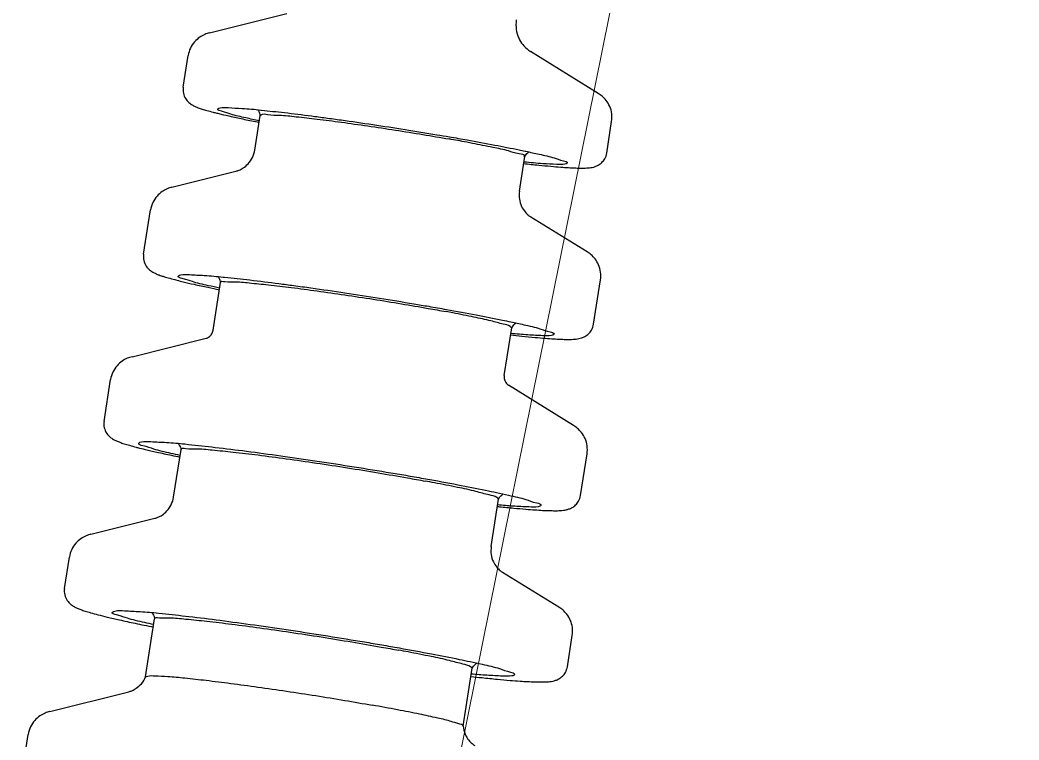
# Model space of a CAD drawing. Header units: millimetres. Extents: x 104833 to 218395, y -330386 to -125668.
# Drawn here: x 107423.7 to 107628.5, y -126848.5 to -126700.8 of the extents above; entities that cross this region are included whole.
import ezdxf

# ---------------------------------------------------------------- set-up
doc = ezdxf.new("R2010")
doc.units = ezdxf.units.MM
doc.header["$LTSCALE"] = 13
doc.linetypes.add('CENTER', pattern=[50.8, 31.75, -6.35, 6.35, -6.35])
doc.layers.get('0').update_dxf_attribs({"color": 1, "linetype": 'CENTER'})
doc.layers.add('02___PRT_ALL_AXES', color=7, linetype='Continuous')
doc.layers.add('标注、文本', color=3, linetype='Continuous', lineweight=25)
doc.layers.add('铁心', color=3, linetype='Continuous', lineweight=0)

# ---------------------------------------------------------------- blocks, each defined once
blk = doc.blocks.new('erfwefwef')
at = {"color": 7, "linetype": 'Continuous'}
for p, q in [((92468.96, -140001.01), (92468.85, -140001.02)), ((92469.51, -140001.11), (92469.46, -140001.21)), ((92469.19, -140003.24), (92469.25, -140003.23)), ((92414.47, -140006.58), (92414.29, -140006.61)), ((92474.89, -140035.61), (92474.6, -140035.62)), ((92480.94, -140070.19), (92480.23, -140070.23)), ((92484.52, -140105.1), (92483.81, -140105.14))]:
    blk.add_line(p, q, dxfattribs=at)
for centre, radius, start, end in [((92501.97, -140610.85), 610.62, 96.7578, 97.10362), ((92411.57, -140009.18), 3.27, 46.0822, 49.2052), ((92509.8, -140689.15), 654.34, 96.78134, 97.10405), ((92483.05, -140447.39), 410.68, 97.0586, 97.5721), ((92517.63, -140767.46), 698.08, 96.80191, 97.1044), ((92492.82, -140541.19), 470.02, 97.0663, 97.515), ((92521.2, -140802.37), 698.08, 96.80191, 97.1044), ((92496.4, -140576.1), 470.02, 97.0663, 97.515)]:
    blk.add_arc(centre, radius, start, end, dxfattribs=at)
for points, start_tangent, end_tangent in [([(92455.63, -140001.91), (92452.44, -140002.18), (92445.93, -140002.78), (92439.28, -140003.45), (92432.72, -140004.18), (92430.12, -140004.48)], (-0.996647, -0.081824), (-0.993046, -0.117728)), ([(92468.96, -140002.17), (92468.86, -140001.99), (92467.57, -140001.86), (92465.14, -140001.86), (92461.69, -140001.99), (92457.38, -140002.25), (92452.38, -140002.63), (92446.92, -140003.11), (92441.23, -140003.67), (92435.57, -140004.28), (92430.17, -140004.92)], (-0.321181, 0.947018), (-0.992317, -0.123719)), ([(92468.85, -140001.02), (92464.15, -140001.28), (92458.58, -140001.68), (92455.63, -140001.91)], (-0.998504, -0.054671), (-0.996647, -0.081824)), ([(92477.77, -140001.23), (92477.34, -140001.01), (92475.67, -140000.87), (92472.85, -140000.87), (92468.96, -140001.01)], (-0.678693, 0.734422), (-0.998498, -0.054784)), ([(92469.46, -140001.21), (92469.07, -140002.15)], (-0.469602, -0.882878), (-0.229485, -0.973312)), ([(92469.25, -140003.23), (92471.96, -140002.78), (92475.07, -140002.18), (92477.03, -140001.68), (92477.8, -140001.28), (92477.77, -140001.23)], (0.987726, 0.156199), (-0.678693, 0.734422)), ([(92469.61, -140000.96), (92469.51, -140001.11)], (-0.56636, -0.824158), (-0.490653, -0.871355)), ([(92426.46, -140004.92), (92420.73, -140005.67), (92415.71, -140006.39), (92414.47, -140006.58)], (-0.992317, -0.123719), (-0.987871, -0.155275)), ([(92414.59, -140007.68), (92414.57, -140007.59), (92415.64, -140007.21), (92417.86, -140006.73), (92421.12, -140006.18), (92425.29, -140005.56), (92426.52, -140005.39)], (-0.321181, 0.947018), (0.990971, 0.134076)), ([(92426.52, -140005.39), (92430.17, -140004.92)], (0.990971, 0.134076), (0.992317, 0.123719)), ([(92414.29, -140006.61), (92411.58, -140007.06), (92408.48, -140007.66), (92406.51, -140008.17), (92405.74, -140008.56), (92405.75, -140008.58)], (-0.987726, -0.156199), (0.462958, -0.88638)), ([(92414.47, -140007.74), (92413.89, -140006.88), (92413.83, -140006.83)], (-0.422004, 0.906594), (-0.719805, 0.694177)), ([(92405.75, -140008.58), (92406.2, -140008.84), (92407.87, -140008.97), (92410.7, -140008.97), (92414.58, -140008.84)], (0.462958, -0.88638), (0.998498, 0.054781)), ([(92460.35, -140036.58), (92456.82, -140036.88), (92449.82, -140037.53), (92442.67, -140038.25), (92435.61, -140039.03), (92432.53, -140039.39)], (-0.996657, -0.081694), (-0.992998, -0.118128)), ([(92475.34, -140036.73), (92475.35, -140036.7), (92474.5, -140036.51), (92472.54, -140036.44), (92469.52, -140036.51), (92465.58, -140036.7), (92460.86, -140037.01), (92455.55, -140037.43), (92449.84, -140037.95), (92443.96, -140038.53), (92438.14, -140039.17), (92432.59, -140039.83)], (0.440916, 0.897548), (-0.992317, -0.123719)), ([(92474.6, -140035.62), (92469.42, -140035.91), (92463.43, -140036.34), (92460.35, -140036.58)], (-0.998498, -0.054784), (-0.996657, -0.081694)), ([(92484.07, -140035.86), (92483.61, -140035.62), (92481.81, -140035.47), (92478.78, -140035.47), (92474.89, -140035.61)], (-0.678693, 0.734422), (-0.9985, -0.054754)), ([(92475.97, -140035.56), (92475.77, -140035.83), (92475.38, -140036.78)], (-0.625788, -0.779993), (-0.229485, -0.973312)), ([(92475.5, -140037.92), (92477.83, -140037.53), (92481.16, -140036.88), (92483.28, -140036.34), (92484.11, -140035.91), (92484.07, -140035.86)], (0.987237, 0.159258), (-0.678693, 0.734422)), ([(92415.36, -140042.93), (92415.65, -140042.65), (92417.1, -140042.23), (92419.63, -140041.71), (92423.15, -140041.13), (92427.53, -140040.49), (92428.94, -140040.3)], (0.440916, 0.897548), (0.991169, 0.132605)), ([(92428.88, -140039.83), (92422.71, -140040.63), (92417.31, -140041.41), (92415.56, -140041.68)], (-0.992317, -0.123719), (-0.987545, -0.157336)), ([(92415.56, -140041.68), (92412.87, -140042.13), (92409.53, -140042.78), (92407.41, -140043.32), (92406.59, -140043.75), (92406.59, -140043.76)], (-0.987545, -0.157336), (0.462958, -0.88638)), ([(92414.73, -140042.07), (92414.5, -140041.86)], (-0.707797, 0.706416), (-0.772325, 0.635228)), ([(92415.32, -140042.93), (92414.73, -140042.07)], (-0.422004, 0.906594), (-0.707797, 0.706416)), ([(92406.59, -140043.76), (92407.08, -140044.04), (92408.88, -140044.19), (92411.92, -140044.19), (92415.43, -140044.08)], (0.462958, -0.88638), (0.998551, 0.053805)), ([(92480.23, -140070.23), (92474.69, -140070.55), (92468.28, -140071), (92461.2, -140071.58), (92453.71, -140072.27), (92446.05, -140073.05), (92438.49, -140073.88), (92434.95, -140074.29)], (-0.998498, -0.054784), (-0.992957, -0.118479)), ([(92481.64, -140071.36), (92481.65, -140071.32), (92480.73, -140071.11), (92478.58, -140071.04), (92475.3, -140071.11), (92471, -140071.32), (92465.85, -140071.66), (92460.05, -140072.12), (92453.83, -140072.68), (92447.41, -140073.32), (92441.06, -140074.02), (92435, -140074.74)], (0.440916, 0.897548), (-0.992317, -0.123719)), ([(92490.38, -140070.49), (92489.88, -140070.23), (92487.96, -140070.07), (92484.7, -140070.07), (92480.94, -140070.19)], (-0.678693, 0.734422), (-0.998552, -0.053802)), ([(92482.31, -140070.15), (92482.08, -140070.46), (92481.68, -140071.41)], (-0.63668, -0.771128), (-0.229485, -0.973312)), ([(92481.81, -140072.59), (92483.69, -140072.27), (92487.26, -140071.58), (92489.53, -140071), (92490.41, -140070.55), (92490.38, -140070.49)], (0.986703, 0.162533), (-0.678693, 0.734422)), ([(92416.21, -140078.12), (92416.53, -140077.81), (92418.11, -140077.35), (92420.87, -140076.79), (92424.71, -140076.15), (92429.48, -140075.46), (92431.35, -140075.21)], (0.440916, 0.897548), (0.991318, 0.131484)), ([(92431.29, -140074.74), (92424.69, -140075.6), (92418.91, -140076.43), (92416.64, -140076.78)], (-0.992317, -0.123719), (-0.987235, -0.159268)), ([(92416.64, -140076.78), (92414.15, -140077.2), (92410.58, -140077.89), (92408.32, -140078.48), (92407.43, -140078.93), (92407.44, -140078.95)], (-0.987235, -0.159268), (0.462958, -0.88638)), ([(92416.17, -140078.12), (92415.57, -140077.25), (92415.29, -140077.01)], (-0.422004, 0.906594), (-0.782341, 0.62285)), ([(92407.44, -140078.95), (92407.96, -140079.24), (92409.89, -140079.4), (92413.14, -140079.4), (92416.28, -140079.32)], (0.462958, -0.88638), (0.998736, 0.050267)), ([(92483.81, -140105.14), (92478.27, -140105.45), (92471.85, -140105.91), (92464.78, -140106.49), (92457.28, -140107.18), (92449.63, -140107.96), (92442.07, -140108.79), (92438.52, -140109.2)], (-0.998498, -0.054784), (-0.992957, -0.118479)), ([(92485.21, -140106.27), (92485.23, -140106.23), (92484.3, -140106.02), (92482.16, -140105.95), (92478.87, -140106.02), (92474.57, -140106.23), (92469.43, -140106.57), (92463.63, -140107.03), (92457.4, -140107.59), (92450.99, -140108.23), (92444.63, -140108.93), (92438.58, -140109.65)], (0.440916, 0.897548), (-0.992317, -0.123719)), ([(92493.95, -140105.4), (92493.46, -140105.14), (92491.53, -140104.98), (92488.28, -140104.98), (92484.52, -140105.1)], (-0.678693, 0.734422), (-0.998552, -0.053802)), ([(92485.88, -140105.06), (92485.65, -140105.37), (92485.26, -140106.32)], (-0.63668, -0.771128), (-0.229485, -0.973312)), ([(92485.38, -140107.5), (92487.26, -140107.18), (92490.84, -140106.49), (92493.1, -140105.91), (92493.99, -140105.45), (92493.95, -140105.4)], (0.986703, 0.162533), (-0.678693, 0.734422)), ([(92419.78, -140113.03), (92420.1, -140112.72), (92421.68, -140112.26), (92424.45, -140111.7), (92428.29, -140111.06), (92433.06, -140110.37), (92434.93, -140110.11)], (0.440916, 0.897548), (0.991318, 0.131484)), ([(92434.87, -140109.65), (92428.26, -140110.51), (92422.48, -140111.34), (92420.22, -140111.69)], (-0.992317, -0.123719), (-0.987235, -0.159268)), ([(92420.22, -140111.69), (92417.73, -140112.11), (92414.16, -140112.8), (92411.89, -140113.39), (92411.01, -140113.84), (92411.01, -140113.86)], (-0.987235, -0.159268), (0.462958, -0.88638)), ([(92419.74, -140113.03), (92419.14, -140112.16), (92418.87, -140111.91)], (-0.422004, 0.906594), (-0.782341, 0.62285)), ([(92411.01, -140113.86), (92411.54, -140114.15), (92413.46, -140114.31), (92416.71, -140114.31), (92419.86, -140114.22)], (0.462958, -0.88638), (0.998736, 0.050267))]:
    blk.add_spline(points, degree=3, dxfattribs=dict(at, start_tangent=start_tangent, end_tangent=end_tangent))
at = {"layer": '02___PRT_ALL_AXES', "color": 7, "linetype": 'Continuous'}
for p, q in [((92480.34, -139985.76), (92464.71, -139980.97)), ((92400.12, -139993.98), (92414.46, -139986.11)), ((92485.12, -139997.18), (92484.45, -139990.63)), ((92397.75, -140006.12), (92397.08, -139999.58)), ((92469.8, -140009.26), (92469.07, -140002.13)), ((92415.2, -140014.85), (92414.47, -140007.72)), ((92486.36, -140017.76), (92473.43, -140013.8)), ((92400.71, -140026.53), (92412.57, -140020.03)), ((92491.43, -140031.8), (92490.49, -140022.64)), ((92398.6, -140041.31), (92397.66, -140032.15)), ((92476.39, -140046.57), (92475.38, -140036.76)), ((92416.32, -140052.72), (92415.31, -140042.91)), ((92492.7, -140052.9), (92477.71, -140048.3)), ((92401.63, -140062.23), (92415.37, -140054.68)), ((92497.73, -140066.43), (92496.85, -140057.79)), ((92399.44, -140076.5), (92398.56, -140067.86)), ((92482.69, -140081.2), (92481.68, -140071.38)), ((92417.16, -140087.91), (92416.16, -140078.09)), ((92499.21, -140089.68), (92486.28, -140085.71)), ((92402.71, -140099.56), (92414.56, -140093.06)), ((92504.04, -140101.06), (92503.37, -140094.58)), ((92400.29, -140111.69), (92399.62, -140105.21)), ((92486.49, -140118.29), (92485.26, -140106.29)), ((92420.96, -140125), (92419.73, -140113)), ((92505.71, -140126.41), (92489.79, -140121.52)), ((92511.01, -140142.24), (92509.89, -140131.33))]:
    blk.add_line(p, q, dxfattribs=at)
for points, start_tangent, end_tangent in [([(92417.68, -139979.83), (92417.59, -139981.77), (92416.98, -139983.51), (92416.09, -139984.8), (92415.18, -139985.64), (92414.46, -139986.11)], (0.101876, -0.994797), (-0.876672, -0.481089)), ([(92480.34, -139985.76), (92481.27, -139986.13), (92482.28, -139986.76), (92483.28, -139987.75), (92484.06, -139989.08), (92484.45, -139990.63)], (0.955987, -0.293409), (0.101876, -0.994797)), ([(92397.08, -139999.58), (92397.14, -139998), (92397.64, -139996.52), (92398.43, -139995.34), (92399.29, -139994.52), (92400.12, -139993.98)], (-0.101876, 0.994797), (0.876672, 0.481089)), ([(92485.12, -139997.18), (92485.02, -139998.42), (92484.49, -139999.53), (92483.77, -140000.27), (92483.09, -140000.7), (92482.48, -140000.97), (92481.82, -140001.2), (92481.02, -140001.43), (92480.03, -140001.67), (92478.74, -140001.95), (92477.98, -140002.1)], (0.101876, -0.994797), (-0.98149, -0.191514)), ([(92477.98, -140002.1), (92477.09, -140002.27), (92474.96, -140002.65), (92472.25, -140003.09), (92469.22, -140003.55)], (-0.98149, -0.191514), (-0.989493, -0.14458)), ([(92414.61, -140009.14), (92411.54, -140009.31), (92409.02, -140009.41), (92407.01, -140009.48), (92405.42, -140009.5), (92404.15, -140009.5), (92403.15, -140009.48), (92402.34, -140009.44), (92401.68, -140009.38), (92401.1, -140009.3), (92400.56, -140009.19), (92399.98, -140009), (92399.34, -140008.67), (92398.65, -140008.09), (92398.09, -140007.3), (92397.75, -140006.12)], (-0.99826, -0.058971), (-0.101876, 0.994797)), ([(92473.43, -140013.8), (92472.81, -140013.55), (92471.98, -140013.06), (92471.02, -140012.16), (92470.21, -140010.83), (92469.8, -140009.26)], (-0.955987, 0.293409), (-0.101876, 0.994797)), ([(92415.2, -140014.85), (92415.12, -140016.46), (92414.6, -140017.94), (92413.84, -140019.01), (92413.12, -140019.67), (92412.57, -140020.03)], (0.101876, -0.994797), (-0.876672, -0.481089)), ([(92486.36, -140017.76), (92487.3, -140018.13), (92488.31, -140018.76), (92489.31, -140019.75), (92490.1, -140021.09), (92490.49, -140022.64)], (0.955987, -0.293409), (0.101876, -0.994797)), ([(92397.66, -140032.15), (92397.72, -140030.56), (92398.22, -140029.08), (92399.01, -140027.9), (92399.87, -140027.08), (92400.71, -140026.53)], (-0.101876, 0.994797), (0.876672, 0.481089)), ([(92491.43, -140031.8), (92491.32, -140033.07), (92490.77, -140034.19), (92490.03, -140034.93), (92489.36, -140035.35), (92488.73, -140035.63), (92488.04, -140035.87), (92487.21, -140036.1), (92486.16, -140036.36), (92484.8, -140036.66), (92484.29, -140036.76)], (0.101876, -0.994797), (-0.980813, -0.194953)), ([(92484.29, -140036.76), (92483.05, -140037), (92480.79, -140037.4), (92477.9, -140037.87), (92475.53, -140038.23)], (-0.980813, -0.194953), (-0.989128, -0.147054)), ([(92415.46, -140044.38), (92413.13, -140044.51), (92410.44, -140044.62), (92408.29, -140044.69), (92406.59, -140044.72), (92405.24, -140044.72), (92404.17, -140044.69), (92403.32, -140044.65), (92402.62, -140044.59), (92402.02, -140044.51), (92401.46, -140044.4), (92400.88, -140044.21), (92400.23, -140043.89), (92399.52, -140043.31), (92398.95, -140042.51), (92398.6, -140041.31)], (-0.998403, -0.056487), (-0.101876, 0.994797)), ([(92477.71, -140048.3), (92477.48, -140048.21), (92477.08, -140047.93), (92476.64, -140047.38), (92476.39, -140046.57)], (-0.951409, 0.30793), (-0.101876, 0.994797)), ([(92416.32, -140052.72), (92416.24, -140053.57), (92415.92, -140054.19), (92415.58, -140054.54), (92415.37, -140054.68)], (0.101876, -0.994797), (-0.869256, -0.494362)), ([(92492.7, -140052.9), (92493.65, -140053.27), (92494.67, -140053.9), (92495.67, -140054.89), (92496.45, -140056.23), (92496.85, -140057.79)], (0.955987, -0.293409), (0.101876, -0.994797)), ([(92398.56, -140067.86), (92398.62, -140066.26), (92399.12, -140064.78), (92399.91, -140063.6), (92400.78, -140062.78), (92401.63, -140062.23)], (-0.101876, 0.994797), (0.876672, 0.481089)), ([(92497.73, -140066.43), (92497.62, -140067.72), (92497.05, -140068.86), (92496.3, -140069.59), (92495.62, -140070.01), (92494.98, -140070.29), (92494.27, -140070.54), (92493.4, -140070.78), (92492.29, -140071.06), (92490.86, -140071.37), (92490.6, -140071.42)], (0.101876, -0.994797), (-0.980158, -0.198217)), ([(92490.6, -140071.42), (92489.01, -140071.73), (92486.62, -140072.15), (92483.56, -140072.65), (92481.84, -140072.91)], (-0.980158, -0.198217), (-0.988773, -0.149424)), ([(92416.31, -140079.63), (92415.92, -140079.65), (92412.92, -140079.79), (92410.51, -140079.88), (92408.59, -140079.92), (92407.04, -140079.94), (92405.81, -140079.93), (92404.82, -140079.89), (92404.02, -140079.85), (92403.36, -140079.78), (92402.79, -140079.7), (92402.24, -140079.58), (92401.66, -140079.38), (92401.03, -140079.06), (92400.34, -140078.48), (92399.78, -140077.67), (92399.44, -140076.5)], (-0.998536, -0.054093), (-0.101876, 0.994797)), ([(92486.28, -140085.71), (92485.68, -140085.48), (92484.86, -140084.99), (92483.91, -140084.1), (92483.1, -140082.78), (92482.69, -140081.2)], (-0.955987, 0.293409), (-0.101876, 0.994797)), ([(92417.16, -140087.91), (92417.09, -140089.53), (92416.56, -140091), (92415.8, -140092.07), (92415.1, -140092.71), (92414.56, -140093.06)], (0.101876, -0.994797), (-0.876672, -0.481089)), ([(92499.21, -140089.68), (92500.17, -140090.05), (92501.19, -140090.69), (92502.19, -140091.67), (92502.98, -140093.02), (92503.37, -140094.58)], (0.955987, -0.293409), (0.101876, -0.994797)), ([(92399.62, -140105.21), (92399.69, -140103.61), (92400.19, -140102.12), (92400.98, -140100.95), (92401.85, -140100.12), (92402.71, -140099.56)], (-0.101876, 0.994797), (0.876672, 0.481089)), ([(92504.04, -140101.06), (92503.91, -140102.37), (92503.33, -140103.51), (92502.58, -140104.25), (92501.89, -140104.67), (92501.23, -140104.95), (92500.49, -140105.21), (92499.59, -140105.46), (92498.43, -140105.75), (92496.92, -140106.07), (92494.97, -140106.45), (92492.45, -140106.9), (92489.22, -140107.43), (92485.43, -140108)], (0.101876, -0.994797), (-0.989508, -0.144476)), ([(92419.91, -140114.71), (92417.64, -140114.84), (92414.45, -140114.99), (92411.88, -140115.09), (92409.83, -140115.14), (92408.19, -140115.15), (92406.88, -140115.14), (92405.84, -140115.11), (92404.99, -140115.06), (92404.3, -140114.99), (92403.7, -140114.91), (92403.14, -140114.79), (92402.56, -140114.6), (92401.92, -140114.27), (92401.21, -140113.69), (92400.63, -140112.87), (92400.29, -140111.69)], (-0.998254, -0.059076), (-0.101876, 0.994797)), ([(92486.46, -140118.3), (92486.06, -140118.09), (92484.54, -140117.96), (92481.97, -140117.96), (92478.44, -140118.09), (92474.07, -140118.34), (92469.01, -140118.7), (92463.42, -140119.16), (92457.51, -140119.7), (92451.46, -140120.31), (92445.49, -140120.97), (92439.81, -140121.65)], (-0.654286, 0.756247), (-0.992317, -0.123719)), ([(92489.79, -140121.52), (92489.15, -140121.27), (92488.28, -140120.73), (92487.27, -140119.73), (92486.48, -140118.27)], (-0.955987, 0.293409), (-0.33536, 0.94209)), ([(92420.98, -140124.97), (92420.97, -140124.96), (92421.67, -140124.6), (92423.46, -140124.14), (92426.28, -140123.59), (92430.03, -140122.98), (92434.59, -140122.33), (92439.81, -140121.65)], (-0.505893, 0.862596), (0.992317, 0.123719)), ([(92420.96, -140124.98), (92420.48, -140126.58), (92419.7, -140127.76), (92418.95, -140128.46), (92418.38, -140128.84)], (-0.137445, -0.990509), (-0.876672, -0.481089)), ([(92505.71, -140126.41), (92506.67, -140126.79), (92507.7, -140127.42), (92508.7, -140128.4), (92509.5, -140129.75), (92509.89, -140131.33)], (0.955987, -0.293409), (0.101876, -0.994797))]:
    blk.add_spline(points, degree=3, dxfattribs=dict(at, start_tangent=start_tangent, end_tangent=end_tangent))

msp = doc.modelspace()

# ---------------------------------------------------------------- linework, layer by layer
at = {"layer": '铁心'}
msp.add_lwpolyline([(107488.03, -126979.62), (107628.46, -126283.72), (107628.46, -126283.72)], dxfattribs=at)

# ---------------------------------------------------------------- block references
at = {"layer": '标注、文本', "xscale": -1, "rotation": 357.000000000016}
msp.add_blockref('erfwefwef', (207142.45, 8250.38), dxfattribs=at)

doc.saveas('drawing.dxf')
